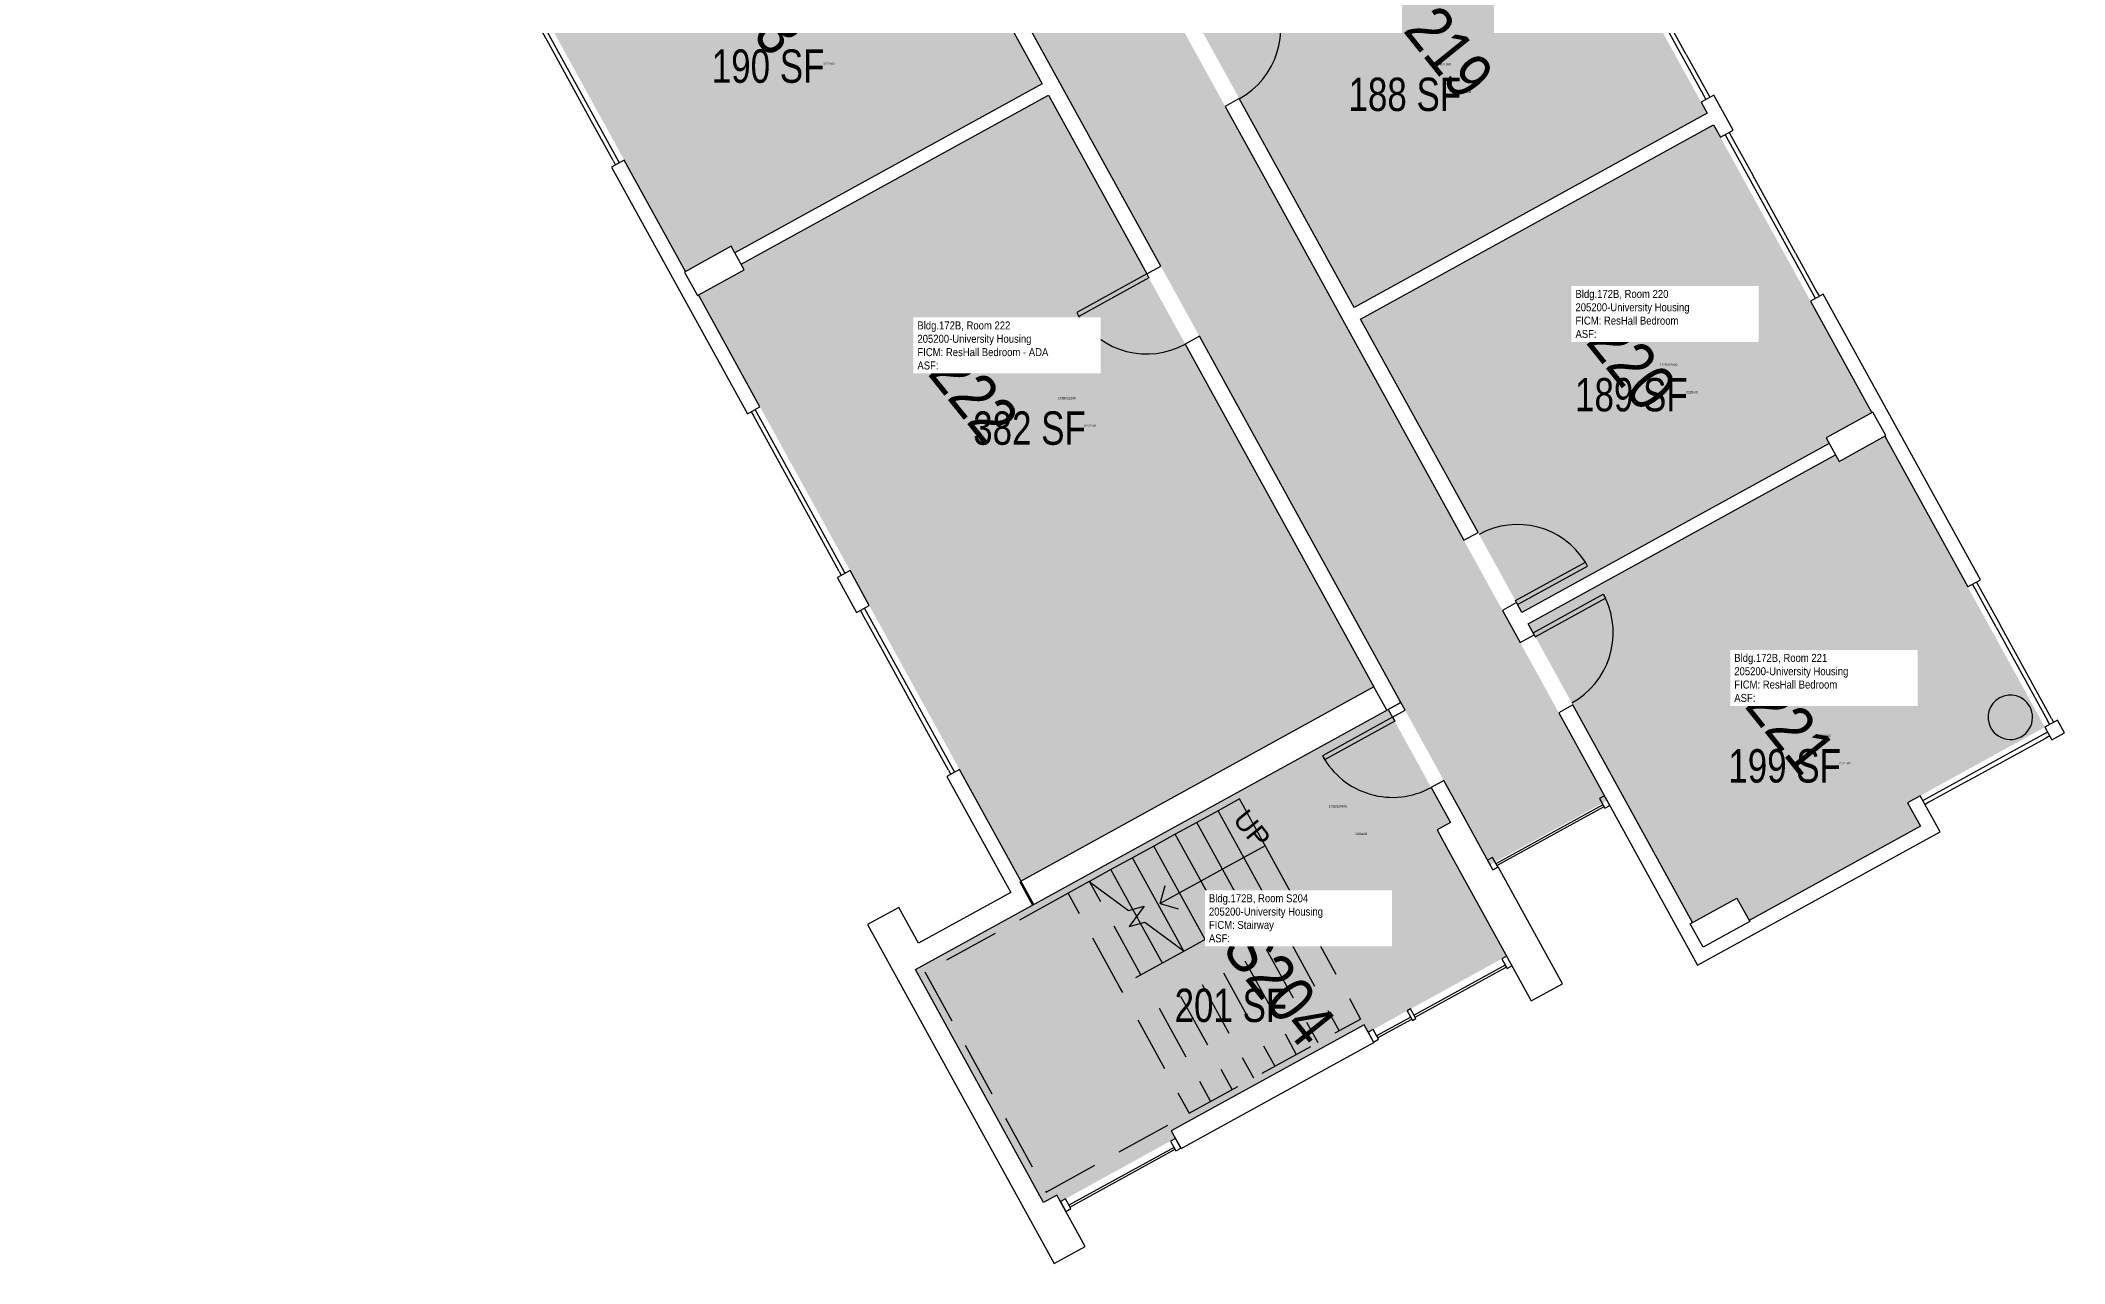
# Model space of a CAD drawing. Header units: inches. Extents: x 69233640 to 69235941, y 27660565 to 27663153.
# Drawn here: x 69235031 to 69235941, y 27660565 to 27661115 of the extents above; entities that cross this region are included whole.
import ezdxf
from ezdxf.enums import TextEntityAlignment as Align

# ---------------------------------------------------------------- set-up
doc = ezdxf.new("R2010")
doc.units = ezdxf.units.IN
doc.header["$LTSCALE"] = 100
doc.header["$MEASUREMENT"] = 0
doc.linetypes.add('DASHED2', pattern=[0.375, 0.25, -0.125])
for name, color, linetype in [('A-COLS', 5, 'CONTINUOUS'), ('A-DOOR', 2, 'CONTINUOUS'), ('A-FLOR', 3, 'CONTINUOUS'), ('A-GLAZ', 1, 'CONTINUOUS'), ('A-IDEN-RNUM', 7, 'CONTINUOUS'), ('A-IDEN-SNUM', 4, 'CONTINUOUS'), ('A-IDEN-VNUM', 4, 'CONTINUOUS'), ('A-WALL', 5, 'CONTINUOUS'), ('AREA-TEXT', 3, 'CONTINUOUS'), ('Rooms-Category-Color', 7, 'CONTINUOUS'), ('Rooms-College-Color', 7, 'CONTINUOUS'), ('Rooms-Department-Color', 7, 'CONTINUOUS'), ('Rooms-Division-Color', 7, 'CONTINUOUS'), ('Rooms-Information', 7, 'CONTINUOUS')]:
    doc.layers.add(name, color=color, linetype=linetype)
doc.styles.add('Arial', font='arial.ttf')
doc.styles.add('CP_AREA', font='arial.ttf', dxfattribs={"height": 15})
doc.styles.add('CP_ROOMSNUMBER', font='arial.ttf', dxfattribs={"height": 1})
doc.styles.add('CP_ROOMVNUMBER', font='arial.ttf', dxfattribs={"width": 0.85, "height": 0.075})

# ---------------------------------------------------------------- blocks, each defined once
blk = doc.blocks.new('08_Single-Flush - 08 Door_Single-Flush  3_-0_ x 7_-0_-3899613-LEVEL 2')
at = {"layer": 'A-DOOR'}
for p, q in [((16, 3.62), (16, 39.57)), ((18, 39.57), (16, 39.57)), ((18, 3.62), (18, 39.57)), ((18, 3.62), (16, 3.62))]:
    blk.add_line(p, q, dxfattribs=at)
at = {"layer": 'A-DOOR', "lineweight": 25}
blk.add_arc((18, 3.62), 36, 93.18474, 180, dxfattribs=at)
blk = doc.blocks.new('Single-Flush Vision - 36_ x 84__90 MIN-2053314-LEVEL 2')
at = {"layer": 'A-DOOR'}
for p, q in [((16, 3.25), (16, 39.25)), ((18, 39.25), (16, 39.25)), ((18, 3.25), (18, 39.25)), ((18, 3.25), (16, 3.25))]:
    blk.add_line(p, q, dxfattribs=at)
at = {"layer": 'A-DOOR', "lineweight": 25}
blk.add_arc((18, 3.25), 36, 90, 180, dxfattribs=at)
blk = doc.blocks.new('08_Single-Flush - 08 Door_Single-Flush  3_-0_ x 7_-0_-3899614-LEVEL 2')
at = {"layer": 'A-DOOR'}
for p, q in [((16, -3.62), (16, -39.57)), ((18, -3.62), (16, -3.62)), ((18, -3.62), (18, -39.57)), ((18, -39.57), (16, -39.57))]:
    blk.add_line(p, q, dxfattribs=at)
at = {"layer": 'A-DOOR', "lineweight": 25}
blk.add_arc((18, -3.62), 36, 180, 266.81526, dxfattribs=at)

msp = doc.modelspace()

# ---------------------------------------------------------------- hatches: boundary and pattern name
at = {"layer": 'Rooms-Category-Color', "true_color": 0xadadad}
for points in [[(69235683.3, 27660744.7), (69235735.28, 27660773.3), (69235692.05, 27660851.87), (69235616.61, 27660988.98), (69235541.16, 27661126.1), (69235476.82, 27661243.04), (69235390.42, 27661400.06), (69235325.93, 27661517.27), (69235239.39, 27661674.56), (69235164.57, 27661810.52), (69235108.26, 27661912.87), (69235083.06, 27661958.67), (69235030.51, 27661929.75), (69235085.63, 27661829.58), (69235088.19, 27661824.93), (69235088.19, 27661824.93), (69235215.57, 27661593.42), (69235215.57, 27661593.42), (69235221.75, 27661582.19), (69235254.95, 27661521.84), (69235258.36, 27661515.65), (69235258.36, 27661515.65), (69235300.42, 27661439.21), (69235336.3, 27661373.99), (69235338.38, 27661370.22), (69235338.36, 27661370.21), (69235413.18, 27661234.24), (69235488.89, 27661096.63), (69235639.63, 27660822.67), (69235642.54, 27660817.38), (69235670.48, 27660766.61), (69235670.5, 27660766.63), (69235674.78, 27660758.83), (69235682.73, 27660744.38)], [(69235477.43, 27660726.57), (69235477.37, 27660726.54), (69235474.52, 27660724.98), (69235424.15, 27660697.26), (69235481.77, 27660592.52), (69235487.8, 27660595.84), (69235489.4, 27660592.92), (69235541.1, 27660621.36), (69235539.23, 27660624.75), (69235625.96, 27660672.48), (69235627.83, 27660669.08), (69235690.06, 27660703.32), (69235663.06, 27660752.39), (69235663.07, 27660752.39), (69235658.78, 27660760.18), (69235664.78, 27660763.48), (69235636.83, 27660814.28)]]:
    msp.add_hatch(color=253, dxfattribs=at).paths.add_polyline_path(points)
at = {"layer": 'Rooms-Category-Color', "true_color": 0x728ef3}
for points in [[(69235408.24, 27661228.17), (69235249.44, 27661140.79), (69235320.7, 27661011.28), (69235341.29, 27661022.62), (69235342.92, 27661019.66), (69235481.13, 27661095.7)], [(69235709.35, 27661211.44), (69235688.77, 27661200.11), (69235687.14, 27661203.07), (69235568.86, 27661137.99), (69235570.49, 27661135.03), (69235550.56, 27661124.06), (69235621.54, 27660995.05), (69235780.34, 27661082.43)], [(69235483.96, 27661090.56), (69235345.75, 27661014.51), (69235347.08, 27661012.1), (69235326.48, 27661000.77), (69235471.59, 27660737.06), (69235630.39, 27660824.43)], [(69235696.99, 27660857.94), (69235835.34, 27660934.07), (69235833.87, 27660936.39), (69235854.45, 27660947.72), (69235783.17, 27661077.28), (69235624.38, 27660989.91)], [(69235741.64, 27660776.79), (69235773.76, 27660718.41), (69235793.69, 27660729.38), (69235799.17, 27660719.42), (69235876.27, 27660761.84), (69235870.49, 27660772.35), (69235932.25, 27660806.33), (69235860.24, 27660937.21), (69235839.8, 27660925.96), (69235838.17, 27660928.92), (69235699.82, 27660852.79)]]:
    msp.add_hatch(color=171, dxfattribs=at).paths.add_polyline_path(points)
at = {"layer": 'Rooms-College-Color', "true_color": 0xadadad}
for points in [[(69235683.3, 27660744.7), (69235735.28, 27660773.3), (69235692.05, 27660851.87), (69235616.61, 27660988.98), (69235541.16, 27661126.1), (69235476.82, 27661243.04), (69235390.42, 27661400.06), (69235325.93, 27661517.27), (69235239.39, 27661674.56), (69235164.57, 27661810.52), (69235108.26, 27661912.87), (69235083.06, 27661958.67), (69235030.51, 27661929.75), (69235085.63, 27661829.58), (69235088.19, 27661824.93), (69235088.19, 27661824.93), (69235215.57, 27661593.42), (69235215.57, 27661593.42), (69235221.75, 27661582.19), (69235254.95, 27661521.84), (69235258.36, 27661515.65), (69235258.36, 27661515.65), (69235300.42, 27661439.21), (69235336.3, 27661373.99), (69235338.38, 27661370.22), (69235338.36, 27661370.21), (69235413.18, 27661234.24), (69235488.89, 27661096.63), (69235639.63, 27660822.67), (69235642.54, 27660817.38), (69235670.48, 27660766.61), (69235670.5, 27660766.63), (69235674.78, 27660758.83), (69235682.73, 27660744.38)], [(69235408.24, 27661228.17), (69235249.44, 27661140.79), (69235320.7, 27661011.28), (69235341.29, 27661022.62), (69235342.92, 27661019.66), (69235481.13, 27661095.7)], [(69235709.35, 27661211.44), (69235688.77, 27661200.11), (69235687.14, 27661203.07), (69235568.86, 27661137.99), (69235570.49, 27661135.03), (69235550.56, 27661124.06), (69235621.54, 27660995.05), (69235780.34, 27661082.43)], [(69235483.96, 27661090.56), (69235345.75, 27661014.51), (69235347.08, 27661012.1), (69235326.48, 27661000.77), (69235471.59, 27660737.06), (69235630.39, 27660824.43)], [(69235696.99, 27660857.94), (69235835.34, 27660934.07), (69235833.87, 27660936.39), (69235854.45, 27660947.72), (69235783.17, 27661077.28), (69235624.38, 27660989.91)], [(69235741.64, 27660776.79), (69235773.76, 27660718.41), (69235793.69, 27660729.38), (69235799.17, 27660719.42), (69235876.27, 27660761.84), (69235870.49, 27660772.35), (69235932.25, 27660806.33), (69235860.24, 27660937.21), (69235839.8, 27660925.96), (69235838.17, 27660928.92), (69235699.82, 27660852.79)], [(69235477.43, 27660726.57), (69235477.37, 27660726.54), (69235474.52, 27660724.98), (69235424.15, 27660697.26), (69235481.77, 27660592.52), (69235487.8, 27660595.84), (69235489.4, 27660592.92), (69235541.1, 27660621.36), (69235539.23, 27660624.75), (69235625.96, 27660672.48), (69235627.83, 27660669.08), (69235690.06, 27660703.32), (69235663.06, 27660752.39), (69235663.07, 27660752.39), (69235658.78, 27660760.18), (69235664.78, 27660763.48), (69235636.83, 27660814.28)]]:
    msp.add_hatch(color=253, dxfattribs=at).paths.add_polyline_path(points)
at = {"layer": 'Rooms-Department-Color', "true_color": 0xacacac}
for points in [[(69235683.3, 27660744.7), (69235735.28, 27660773.3), (69235692.05, 27660851.87), (69235616.61, 27660988.98), (69235541.16, 27661126.1), (69235476.82, 27661243.04), (69235390.42, 27661400.06), (69235325.93, 27661517.27), (69235239.39, 27661674.56), (69235164.57, 27661810.52), (69235108.26, 27661912.87), (69235083.06, 27661958.67), (69235030.51, 27661929.75), (69235085.63, 27661829.58), (69235088.19, 27661824.93), (69235088.19, 27661824.93), (69235215.57, 27661593.42), (69235215.57, 27661593.42), (69235221.75, 27661582.19), (69235254.95, 27661521.84), (69235258.36, 27661515.65), (69235258.36, 27661515.65), (69235300.42, 27661439.21), (69235336.3, 27661373.99), (69235338.38, 27661370.22), (69235338.36, 27661370.21), (69235413.18, 27661234.24), (69235488.89, 27661096.63), (69235639.63, 27660822.67), (69235642.54, 27660817.38), (69235670.48, 27660766.61), (69235670.5, 27660766.63), (69235674.78, 27660758.83), (69235682.73, 27660744.38)], [(69235477.43, 27660726.57), (69235477.37, 27660726.54), (69235474.52, 27660724.98), (69235424.15, 27660697.26), (69235481.77, 27660592.52), (69235487.8, 27660595.84), (69235489.4, 27660592.92), (69235541.1, 27660621.36), (69235539.23, 27660624.75), (69235625.96, 27660672.48), (69235627.83, 27660669.08), (69235690.06, 27660703.32), (69235663.06, 27660752.39), (69235663.07, 27660752.39), (69235658.78, 27660760.18), (69235664.78, 27660763.48), (69235636.83, 27660814.28)]]:
    msp.add_hatch(color=253, dxfattribs=at).paths.add_polyline_path(points)
at = {"layer": 'Rooms-Department-Color', "true_color": 0x604aed}
for points in [[(69235408.24, 27661228.17), (69235249.44, 27661140.79), (69235320.7, 27661011.28), (69235341.29, 27661022.62), (69235342.92, 27661019.66), (69235481.13, 27661095.7)], [(69235709.35, 27661211.44), (69235688.77, 27661200.11), (69235687.14, 27661203.07), (69235568.86, 27661137.99), (69235570.49, 27661135.03), (69235550.56, 27661124.06), (69235621.54, 27660995.05), (69235780.34, 27661082.43)], [(69235483.96, 27661090.56), (69235345.75, 27661014.51), (69235347.08, 27661012.1), (69235326.48, 27661000.77), (69235471.59, 27660737.06), (69235630.39, 27660824.43)], [(69235696.99, 27660857.94), (69235835.34, 27660934.07), (69235833.87, 27660936.39), (69235854.45, 27660947.72), (69235783.17, 27661077.28), (69235624.38, 27660989.91)], [(69235741.64, 27660776.79), (69235773.76, 27660718.41), (69235793.69, 27660729.38), (69235799.17, 27660719.42), (69235876.27, 27660761.84), (69235870.49, 27660772.35), (69235932.25, 27660806.33), (69235860.24, 27660937.21), (69235839.8, 27660925.96), (69235838.17, 27660928.92), (69235699.82, 27660852.79)]]:
    msp.add_hatch(color=173, dxfattribs=at).paths.add_polyline_path(points)
at = {"layer": 'Rooms-Division-Color', "true_color": 0xadadad}
for points in [[(69235683.3, 27660744.7), (69235735.28, 27660773.3), (69235692.05, 27660851.87), (69235616.61, 27660988.98), (69235541.16, 27661126.1), (69235476.82, 27661243.04), (69235390.42, 27661400.06), (69235325.93, 27661517.27), (69235239.39, 27661674.56), (69235164.57, 27661810.52), (69235108.26, 27661912.87), (69235083.06, 27661958.67), (69235030.51, 27661929.75), (69235085.63, 27661829.58), (69235088.19, 27661824.93), (69235088.19, 27661824.93), (69235215.57, 27661593.42), (69235215.57, 27661593.42), (69235221.75, 27661582.19), (69235254.95, 27661521.84), (69235258.36, 27661515.65), (69235258.36, 27661515.65), (69235300.42, 27661439.21), (69235336.3, 27661373.99), (69235338.38, 27661370.22), (69235338.36, 27661370.21), (69235413.18, 27661234.24), (69235488.89, 27661096.63), (69235639.63, 27660822.67), (69235642.54, 27660817.38), (69235670.48, 27660766.61), (69235670.5, 27660766.63), (69235674.78, 27660758.83), (69235682.73, 27660744.38)], [(69235477.43, 27660726.57), (69235477.37, 27660726.54), (69235474.52, 27660724.98), (69235424.15, 27660697.26), (69235481.77, 27660592.52), (69235487.8, 27660595.84), (69235489.4, 27660592.92), (69235541.1, 27660621.36), (69235539.23, 27660624.75), (69235625.96, 27660672.48), (69235627.83, 27660669.08), (69235690.06, 27660703.32), (69235663.06, 27660752.39), (69235663.07, 27660752.39), (69235658.78, 27660760.18), (69235664.78, 27660763.48), (69235636.83, 27660814.28)]]:
    msp.add_hatch(color=253, dxfattribs=at).paths.add_polyline_path(points)
at = {"layer": 'Rooms-Division-Color', "true_color": 0x604aed}
for points in [[(69235408.24, 27661228.17), (69235249.44, 27661140.79), (69235320.7, 27661011.28), (69235341.29, 27661022.62), (69235342.92, 27661019.66), (69235481.13, 27661095.7)], [(69235709.35, 27661211.44), (69235688.77, 27661200.11), (69235687.14, 27661203.07), (69235568.86, 27661137.99), (69235570.49, 27661135.03), (69235550.56, 27661124.06), (69235621.54, 27660995.05), (69235780.34, 27661082.43)], [(69235483.96, 27661090.56), (69235345.75, 27661014.51), (69235347.08, 27661012.1), (69235326.48, 27661000.77), (69235471.59, 27660737.06), (69235630.39, 27660824.43)], [(69235696.99, 27660857.94), (69235835.34, 27660934.07), (69235833.87, 27660936.39), (69235854.45, 27660947.72), (69235783.17, 27661077.28), (69235624.38, 27660989.91)], [(69235741.64, 27660776.79), (69235773.76, 27660718.41), (69235793.69, 27660729.38), (69235799.17, 27660719.42), (69235876.27, 27660761.84), (69235870.49, 27660772.35), (69235932.25, 27660806.33), (69235860.24, 27660937.21), (69235839.8, 27660925.96), (69235838.17, 27660928.92), (69235699.82, 27660852.79)]]:
    msp.add_hatch(color=173, dxfattribs=at).paths.add_polyline_path(points)

# ---------------------------------------------------------------- linework, layer by layer
at = {"layer": 'A-COLS', "lineweight": -3}
for p, q in [((69235341.29, 27661022.62), (69235320.26, 27661011.05)), ((69235347.08, 27661012.1), (69235341.29, 27661022.62)), ((69235320.26, 27661011.05), (69235326.05, 27661000.53)), ((69235326.05, 27661000.53), (69235347.08, 27661012.1)), ((69235854.9, 27660947.96), (69235833.87, 27660936.39)), ((69235860.68, 27660937.45), (69235854.9, 27660947.96)), ((69235833.87, 27660936.39), (69235839.65, 27660925.88)), ((69235839.65, 27660925.88), (69235860.68, 27660937.45)), ((69235772.66, 27660717.81), (69235793.69, 27660729.38)), ((69235793.69, 27660729.38), (69235799.47, 27660718.87)), ((69235778.45, 27660707.3), (69235772.66, 27660717.81)), ((69235799.47, 27660718.87), (69235778.45, 27660707.3))]:
    msp.add_line(p, q, dxfattribs=at)
for start, end in [(28.82082, 208.82082), (208.82082, 28.82082)]:
    msp.add_arc((69235916.69, 27660810.76), 10, start, end, dxfattribs=at)
at = {"layer": 'A-FLOR', "lineweight": -3}
for p, q in [((69235560.28, 27660768.74), (69235550.65, 27660763.44)), ((69235569.92, 27660774.04), (69235560.28, 27660768.74)), ((69235583.42, 27660726.68), (69235560.28, 27660768.74)), ((69235593.06, 27660731.99), (69235569.92, 27660774.04)), ((69235550.65, 27660763.44), (69235541.01, 27660758.13)), ((69235573.78, 27660721.38), (69235550.65, 27660763.44)), ((69235531.37, 27660752.83), (69235521.73, 27660747.53)), ((69235541.01, 27660758.13), (69235531.37, 27660752.83)), ((69235554.51, 27660710.78), (69235531.37, 27660752.83)), ((69235564.15, 27660716.08), (69235541.01, 27660758.13)), ((69235581.49, 27660753.01), (69235571.85, 27660747.71)), ((69235512.1, 27660742.22), (69235502.46, 27660736.92)), ((69235521.73, 27660747.53), (69235512.1, 27660742.22)), ((69235521.92, 27660724.37), (69235512.1, 27660742.22)), ((69235544.67, 27660705.83), (69235521.73, 27660747.53)), ((69235562.22, 27660742.41), (69235552.58, 27660737.11)), ((69235571.85, 27660747.71), (69235562.22, 27660742.41)), ((69235502.46, 27660736.92), (69235502.29, 27660736.83)), ((69235502.29, 27660736.83), (69235520.03, 27660723.85)), ((69235502.66, 27660736.56), (69235502.46, 27660736.92)), ((69235534.18, 27660726.98), (69235536.54, 27660735.13)), ((69235542.94, 27660731.8), (69235534.18, 27660726.98)), ((69235552.58, 27660737.11), (69235542.94, 27660731.8)), ((69235593.06, 27660731.99), (69235583.42, 27660726.68)), ((69235520.03, 27660723.85), (69235526.99, 27660725.74)), ((69235526.99, 27660725.74), (69235520.34, 27660716.66)), ((69235534.18, 27660726.98), (69235542.33, 27660724.62)), ((69235583.42, 27660726.68), (69235573.78, 27660721.38)), ((69235520.34, 27660716.66), (69235527.3, 27660718.54)), ((69235525.41, 27660718.03), (69235523.67, 27660721.2)), ((69235527.3, 27660718.54), (69235545.04, 27660705.56)), ((69235564.15, 27660716.08), (69235554.51, 27660710.78)), ((69235573.78, 27660721.38), (69235564.15, 27660716.08)), ((69235554.51, 27660710.78), (69235545.04, 27660705.56))]:
    msp.add_line(p, q, dxfattribs=at)
at = {"layer": 'A-FLOR', "linetype": 'DASHED2', "lineweight": -3}
for p, q in [((69235492.82, 27660731.62), (69235428.42, 27660696.19)), ((69235502.29, 27660736.83), (69235492.82, 27660731.62)), ((69235515.96, 27660689.56), (69235492.82, 27660731.62)), ((69235525.6, 27660694.87), (69235502.66, 27660736.56)), ((69235523.67, 27660721.2), (69235521.92, 27660724.37)), ((69235535.23, 27660700.17), (69235525.41, 27660718.03)), ((69235601.26, 27660717.09), (69235624.39, 27660675.04)), ((69235545.04, 27660705.56), (69235515.96, 27660689.56)), ((69235544.87, 27660705.47), (69235544.67, 27660705.83)), ((69235581.98, 27660706.49), (69235605.12, 27660664.43)), ((69235591.62, 27660711.79), (69235614.76, 27660669.74)), ((69235428.42, 27660696.19), (69235482.9, 27660597.18)), ((69235562.71, 27660695.88), (69235585.84, 27660653.83)), ((69235572.34, 27660701.18), (69235595.48, 27660659.13)), ((69235517.41, 27660686.94), (69235515.96, 27660689.56)), ((69235553.07, 27660690.58), (69235576.21, 27660648.52)), ((69235533.79, 27660679.97), (69235556.93, 27660637.92)), ((69235543.43, 27660685.28), (69235566.57, 27660643.22)), ((69235524.16, 27660674.67), (69235547.29, 27660632.62)), ((69235547.29, 27660632.62), (69235624.39, 27660675.04)), ((69235482.9, 27660597.18), (69235547.29, 27660632.62))]:
    msp.add_line(p, q, dxfattribs=at)
at = {"layer": 'A-GLAZ', "lineweight": -3}
for p, q in [((69235779.5, 27661089.12), (69235739.26, 27661162.26)), ((69235770.9, 27661108.91), (69235741.98, 27661161.48)), ((69235290.57, 27661060.86), (69235250.32, 27661134)), ((69235259.17, 27661113.77), (69235249.53, 27661131.29)), ((69235278.46, 27661078.72), (69235259.17, 27661113.77)), ((69235770.9, 27661108.91), (69235780.54, 27661091.39)), ((69235779.75, 27661088.67), (69235779.5, 27661089.12)), ((69235780.54, 27661091.39), (69235781.51, 27661089.63)), ((69235288.1, 27661061.2), (69235278.46, 27661078.72)), ((69235828.68, 27660999.76), (69235788.43, 27661072.9)), ((69235790.18, 27661073.86), (69235791.15, 27661072.11)), ((69235791.15, 27661072.11), (69235800.79, 27661054.59)), ((69235288.1, 27661061.2), (69235289.06, 27661059.44)), ((69235290.81, 27661060.41), (69235290.57, 27661060.86)), ((69235820.07, 27661019.54), (69235800.79, 27661054.59)), ((69235820.07, 27661019.54), (69235829.71, 27661002.02)), ((69235828.93, 27660999.3), (69235828.68, 27660999.76)), ((69235829.71, 27661002.02), (69235830.68, 27661000.27)), ((69235350.26, 27660948.22), (69235351.22, 27660946.47)), ((69235380.15, 27660893.9), (69235351.22, 27660946.47)), ((69235392.26, 27660876.05), (69235352.01, 27660949.19)), ((69235389.79, 27660876.38), (69235380.15, 27660893.9)), ((69235389.79, 27660876.38), (69235390.75, 27660874.63)), ((69235392.5, 27660875.59), (69235392.26, 27660876.05)), ((69235900.69, 27660868.87), (69235899.73, 27660870.62)), ((69235910.34, 27660851.35), (69235900.69, 27660868.87)), ((69235901.48, 27660871.59), (69235902.45, 27660869.83)), ((69235902.45, 27660869.83), (69235912.09, 27660852.31)), ((69235399.43, 27660858.86), (69235400.39, 27660857.11)), ((69235401.31, 27660859.59), (69235401.18, 27660859.82)), ((69235441.68, 27660786.23), (69235401.31, 27660859.59)), ((69235410.04, 27660839.58), (69235400.39, 27660857.11)), ((69235910.34, 27660851.35), (69235933.48, 27660809.29)), ((69235935.23, 27660810.26), (69235912.09, 27660852.31)), ((69235429.32, 27660804.54), (69235410.04, 27660839.58)), ((69235438.96, 27660787.02), (69235429.32, 27660804.54)), ((69235877.39, 27660773.29), (69235933.22, 27660804.01)), ((69235932.97, 27660803.88), (69235933.46, 27660804.15)), ((69235934.44, 27660807.54), (69235933.48, 27660809.29)), ((69235935.23, 27660810.26), (69235936.19, 27660808.5)), ((69235897.63, 27660782.15), (69235932.67, 27660801.43)), ((69235934.42, 27660802.4), (69235932.67, 27660801.43)), ((69235438.96, 27660787.02), (69235439.92, 27660785.26)), ((69235897.63, 27660782.15), (69235880.1, 27660772.51)), ((69235733.45, 27660771.43), (69235685.25, 27660744.91)), ((69235685.73, 27660744.04), (69235733.93, 27660770.56)), ((69235734.07, 27660775.49), (69235731.88, 27660774.28)), ((69235731.88, 27660774.28), (69235734.29, 27660769.9)), ((69235733.93, 27660770.56), (69235733.45, 27660771.43)), ((69235736.48, 27660771.11), (69235734.07, 27660775.49)), ((69235734.29, 27660769.9), (69235736.48, 27660771.11)), ((69235880.1, 27660772.51), (69235878.35, 27660771.54)), ((69235685.25, 27660744.91), (69235685.73, 27660744.04)), ((69235689.44, 27660699.27), (69235648.48, 27660676.73)), ((69235648.96, 27660675.86), (69235689.92, 27660698.39)), ((69235689.92, 27660698.39), (69235689.44, 27660699.27)), ((69235646.91, 27660679.58), (69235645.38, 27660678.74)), ((69235645.38, 27660678.74), (69235647.79, 27660674.36)), ((69235649.32, 27660675.2), (69235646.91, 27660679.58)), ((69235630.02, 27660670.29), (69235627.83, 27660669.08)), ((69235627.83, 27660669.08), (69235630.24, 27660664.7)), ((69235632.43, 27660665.91), (69235630.02, 27660670.29)), ((69235646.95, 27660675.89), (69235631.59, 27660667.44)), ((69235631.59, 27660667.44), (69235632.07, 27660666.56)), ((69235632.07, 27660666.56), (69235647.43, 27660675.01)), ((69235647.43, 27660675.01), (69235646.95, 27660675.89)), ((69235647.79, 27660674.36), (69235649.32, 27660675.2)), ((69235630.24, 27660664.7), (69235632.43, 27660665.91)), ((69235540.47, 27660617.31), (69235493.16, 27660591.27)), ((69235493.64, 27660590.4), (69235540.95, 27660616.43)), ((69235541.1, 27660621.36), (69235538.91, 27660620.15)), ((69235538.91, 27660620.15), (69235541.32, 27660615.77)), ((69235540.95, 27660616.43), (69235540.47, 27660617.31)), ((69235543.51, 27660616.98), (69235541.1, 27660621.36)), ((69235541.32, 27660615.77), (69235543.51, 27660616.98)), ((69235493.16, 27660591.27), (69235493.64, 27660590.4))]:
    msp.add_line(p, q, dxfattribs=at)
at = {"layer": 'A-GLAZ', "lineweight": -3, "extrusion": (0, 0, -1)}
for p, q in [((69235683.68, 27660747.76), (69235681.49, 27660746.55)), ((69235681.49, 27660746.55), (69235683.9, 27660742.17)), ((69235686.09, 27660743.38), (69235683.68, 27660747.76)), ((69235683.9, 27660742.17), (69235686.09, 27660743.38)), ((69235690.06, 27660703.32), (69235687.87, 27660702.12)), ((69235687.87, 27660702.12), (69235690.28, 27660697.74)), ((69235690.28, 27660697.74), (69235692.47, 27660698.94)), ((69235692.47, 27660698.94), (69235691.99, 27660699.82)), ((69235491.59, 27660594.12), (69235489.4, 27660592.92)), ((69235489.4, 27660592.92), (69235491.81, 27660588.53)), ((69235494, 27660589.74), (69235491.59, 27660594.12)), ((69235491.81, 27660588.53), (69235494, 27660589.74))]:
    msp.add_line(p, q, dxfattribs=at)
at = {"layer": 'A-WALL', "lineweight": -3}
for p, q in [((69235534.54, 27661013.67), (69235433.87, 27661196.62)), ((69235427.52, 27661193.13), (69235481.13, 27661095.7)), ((69235481.13, 27661095.7), (69235342.92, 27661019.66)), ((69235345.75, 27661014.51), (69235483.96, 27661090.56)), ((69235483.96, 27661090.56), (69235528.18, 27661010.18)), ((69235569.84, 27661089.02), (69235563.49, 27661085.52)), ((69235621.54, 27660995.05), (69235569.84, 27661089.02)), ((69235783.26, 27661090.6), (69235777.56, 27661087.46)), ((69235777.56, 27661087.46), (69235780.34, 27661082.43)), ((69235791.94, 27661074.83), (69235783.26, 27661090.6)), ((69235563.49, 27661085.52), (69235577.71, 27661059.68)), ((69235780.34, 27661082.43), (69235621.54, 27660995.05)), ((69235624.38, 27660989.91), (69235783.17, 27661077.28)), ((69235783.17, 27661077.28), (69235786.24, 27661071.69)), ((69235786.24, 27661071.69), (69235791.94, 27661074.83)), ((69235293.13, 27661061.4), (69235287.43, 27661058.26)), ((69235320.7, 27661011.28), (69235293.13, 27661061.4)), ((69235577.71, 27661059.68), (69235583.98, 27661048.29)), ((69235287.43, 27661058.26), (69235348.51, 27660947.26)), ((69235583.98, 27661048.29), (69235670.87, 27660890.37)), ((69235528.18, 27661010.18), (69235534.54, 27661013.67)), ((69235354.2, 27660950.39), (69235326.48, 27661000.77)), ((69235832.55, 27661001.01), (69235826.86, 27660997.88)), ((69235826.86, 27660997.88), (69235854.45, 27660947.72)), ((69235875.51, 27660922.93), (69235832.55, 27661001.01)), ((69235677.22, 27660893.86), (69235624.38, 27660989.91)), ((69235551.89, 27660982.13), (69235545.54, 27660978.64)), ((69235545.54, 27660978.64), (69235630.39, 27660824.43)), ((69235642.52, 27660817.41), (69235551.89, 27660982.13)), ((69235348.51, 27660947.26), (69235354.2, 27660950.39)), ((69235835.2, 27660933.98), (69235696.99, 27660857.94)), ((69235860.24, 27660937.21), (69235897.54, 27660869.42)), ((69235699.82, 27660852.79), (69235838.03, 27660928.84)), ((69235903.23, 27660872.55), (69235875.51, 27660922.93)), ((69235670.87, 27660890.37), (69235677.22, 27660893.86)), ((69235394.7, 27660876.8), (69235389, 27660873.67)), ((69235403.37, 27660861.03), (69235394.7, 27660876.8)), ((69235389, 27660873.67), (69235389.07, 27660873.55)), ((69235389.07, 27660873.55), (69235397.68, 27660857.89)), ((69235897.54, 27660869.42), (69235897.78, 27660869.55)), ((69235897.78, 27660869.55), (69235903.23, 27660872.55)), ((69235398.2, 27660858.18), (69235403.37, 27660861.03)), ((69235694.58, 27660862.32), (69235688.22, 27660858.82)), ((69235688.22, 27660858.82), (69235696.18, 27660844.37)), ((69235696.99, 27660857.94), (69235694.58, 27660862.32)), ((69235397.68, 27660857.89), (69235398.2, 27660858.18)), ((69235702.53, 27660847.86), (69235699.82, 27660852.79)), ((69235696.18, 27660844.37), (69235702.53, 27660847.86)), ((69235630.39, 27660824.43), (69235471.04, 27660736.75)), ((69235636.17, 27660813.92), (69235630.39, 27660824.43)), ((69235424.15, 27660697.26), (69235642.52, 27660817.41)), ((69235642.54, 27660817.38), (69235636.85, 27660814.24)), ((69235636.85, 27660814.24), (69235638.76, 27660810.78)), ((69235638.76, 27660810.78), (69235644.45, 27660813.91)), ((69235644.45, 27660813.91), (69235642.54, 27660817.38)), ((69235719.89, 27660816.32), (69235713.53, 27660812.83)), ((69235773.76, 27660718.41), (69235719.89, 27660816.32)), ((69235713.53, 27660812.83), (69235776.02, 27660699.26)), ((69235937.94, 27660809.47), (69235932.25, 27660806.34)), ((69235932.25, 27660806.34), (69235935.39, 27660800.64)), ((69235935.39, 27660800.64), (69235941.08, 27660803.77)), ((69235941.08, 27660803.77), (69235937.94, 27660809.47)), ((69235443.99, 27660787.21), (69235438.29, 27660784.08)), ((69235477.37, 27660726.54), (69235443.99, 27660787.21)), ((69235438.29, 27660784.08), (69235466.98, 27660731.95)), ((69235661.81, 27660782.37), (69235656.11, 27660779.24)), ((69235656.11, 27660779.24), (69235664.78, 27660763.48)), ((69235670.48, 27660766.61), (69235661.81, 27660782.37)), ((69235876.18, 27660775.48), (69235870.49, 27660772.35)), ((69235870.49, 27660772.35), (69235876.27, 27660761.84)), ((69235885.1, 27660759.28), (69235876.18, 27660775.48)), ((69235664.78, 27660763.48), (69235658.78, 27660760.18)), ((69235658.78, 27660760.18), (69235663.07, 27660752.39)), ((69235670.5, 27660766.63), (69235670.48, 27660766.61)), ((69235683.93, 27660742.21), (69235670.5, 27660766.63)), ((69235776.02, 27660699.26), (69235885.1, 27660759.28)), ((69235876.27, 27660761.84), (69235799.17, 27660719.42)), ((69235663.07, 27660752.39), (69235691.99, 27660699.82)), ((69235683.9, 27660742.17), (69235686.23, 27660743.47)), ((69235715.16, 27660690.9), (69235686.23, 27660743.47)), ((69235466.98, 27660731.95), (69235425.47, 27660709.11)), ((69235471.04, 27660736.75), (69235476.82, 27660726.24)), ((69235416.61, 27660725.21), (69235402.59, 27660717.5)), ((69235425.47, 27660709.11), (69235416.61, 27660725.21)), ((69235402.59, 27660717.5), (69235486.47, 27660565.06)), ((69235481.77, 27660592.52), (69235424.15, 27660697.26)), ((69235691.99, 27660699.82), (69235701.14, 27660683.18)), ((69235701.14, 27660683.18), (69235715.16, 27660690.9)), ((69235625.96, 27660672.48), (69235539.23, 27660624.75)), ((69235630.36, 27660664.48), (69235625.96, 27660672.48)), ((69235543.63, 27660616.76), (69235630.36, 27660664.48)), ((69235539.23, 27660624.75), (69235543.63, 27660616.76)), ((69235487.8, 27660595.84), (69235481.77, 27660592.52)), ((69235500.49, 27660572.78), (69235487.8, 27660595.84)), ((69235486.47, 27660565.06), (69235500.49, 27660572.78))]:
    msp.add_line(p, q, dxfattribs=at)

# ---------------------------------------------------------------- block references
at = {"layer": 'A-DOOR', "lineweight": -3}
for name, p, rotation in [('08_Single-Flush - 08 Door_Single-Flush  3_-0_ x 7_-0_-3899614-LEVEL 2', (69235557.99, 27661103.04), 118.8208220825776), ('08_Single-Flush - 08 Door_Single-Flush  3_-0_ x 7_-0_-3899613-LEVEL 2', (69235540.04, 27660996.16), 118.8208220825776), ('08_Single-Flush - 08 Door_Single-Flush  3_-0_ x 7_-0_-3899613-LEVEL 2', (69235683.19, 27660875.49), 298.8208220825776), ('08_Single-Flush - 08 Door_Single-Flush  3_-0_ x 7_-0_-3899614-LEVEL 2', (69235707.55, 27660831.22), 118.8208220825776), ('Single-Flush Vision - 36_ x 84__90 MIN-2053314-LEVEL 2', (69235650.3, 27660796.54), 118.8208220825776)]:
    msp.add_blockref(name, p, dxfattribs=dict(at, rotation=rotation))

# ---------------------------------------------------------------- texts
at = {"layer": 'A-FLOR', "lineweight": -3, "style": 'Arial'}
msp.add_text('UP', height=9, rotation=308.82082, dxfattribs=at).set_placement((69235566.57, 27660764.58))
at = {"layer": 'A-IDEN-RNUM', "style": 'CP_ROOMSNUMBER'}
for s, p in [('0223-00', (69235382.56, 27661104.25)), ('0219-00', (69235669, 27661091.56)), ('0220-00', (69235770.93, 27660956.47)), ('0222-00', (69235500.16, 27660941.44)), ('0221-00', (69235839.87, 27660789.53)), ('S204-00', (69235622.04, 27660757.8))]:
    msp.add_text(s, height=1, dxfattribs=at).set_placement(p)
at = {"layer": 'A-IDEN-SNUM', "lineweight": -3, "style": 'Arial'}
for s, p in [('172B021900', (69235661.04, 27661104.44)), ('172B022000', (69235762.97, 27660969.35)), ('172B022200', (69235492.2, 27660954.31)), ('172B022100', (69235831.92, 27660802.4)), ('172BS20400', (69235614.16, 27660770.67))]:
    msp.add_text(s, height=1, dxfattribs=at).set_placement(p, align=Align.MIDDLE_CENTER)
at = {"layer": 'A-IDEN-VNUM', "lineweight": -3, "style": 'CP_ROOMVNUMBER', "width": 0.85}
for s, p in [('223', (69235354.31, 27661129.6)), ('219', (69235664.37, 27661109.94)), ('220', (69235746.52, 27660969.78)), ('222', (69235450.48, 27660955.61)), ('221', (69235817.97, 27660806.07)), ('S204', (69235587.88, 27660690.18))]:
    msp.add_text(s, height=21, rotation=308.82082, dxfattribs=at).set_placement(p, align=Align.MIDDLE_CENTER)
at = {"layer": 'AREA-TEXT', "lineweight": -3, "style": 'CP_AREA', "width": 0.75}
for s, p in [('190 SF', (69235357.85, 27661103.65)), ('188 SF', (69235644.29, 27661090.96)), ('189 SF', (69235746.22, 27660955.87)), ('382 SF', (69235475.45, 27660940.84)), ('199 SF', (69235815.17, 27660788.92)), ('201 SF', (69235566.06, 27660681.18))]:
    msp.add_text(s, height=15, dxfattribs=at).set_placement(p, align=Align.MIDDLE_CENTER)

# ---------------------------------------------------------------- next in the draw order: texts
at = {"layer": 'Rooms-Information', "char_height": 3.6, "width": 80.64, "attachment_point": 7, "style": 'CP_ROOMVNUMBER', "bg_fill": 3, "box_fill_scale": 1.5, "bg_fill_color": 256, "bg_fill_true_color": 13158600, "bg_fill_transparency": 0}
for s, insert in [('Bldg.172B, Room 220^M^J205200-University Housing^M^JFICM: ResHall Bedroom^M^JASF: ', (69235721.06, 27660981.33)), ('Bldg.172B, Room 222^M^J205200-University Housing^M^JFICM: ResHall Bedroom - ADA^M^JASF: ', (69235425.01, 27660967.16)), ('Bldg.172B, Room 221^M^J205200-University Housing^M^JFICM: ResHall Bedroom^M^JASF: ', (69235792.51, 27660817.62)), ('Bldg.172B, Room S204^M^J205200-University Housing^M^JFICM: Stairway^M^JASF: ', (69235556.16, 27660709.5))]:
    msp.add_mtext(s, dxfattribs=dict(at, insert=insert))

doc.saveas('drawing.dxf')
